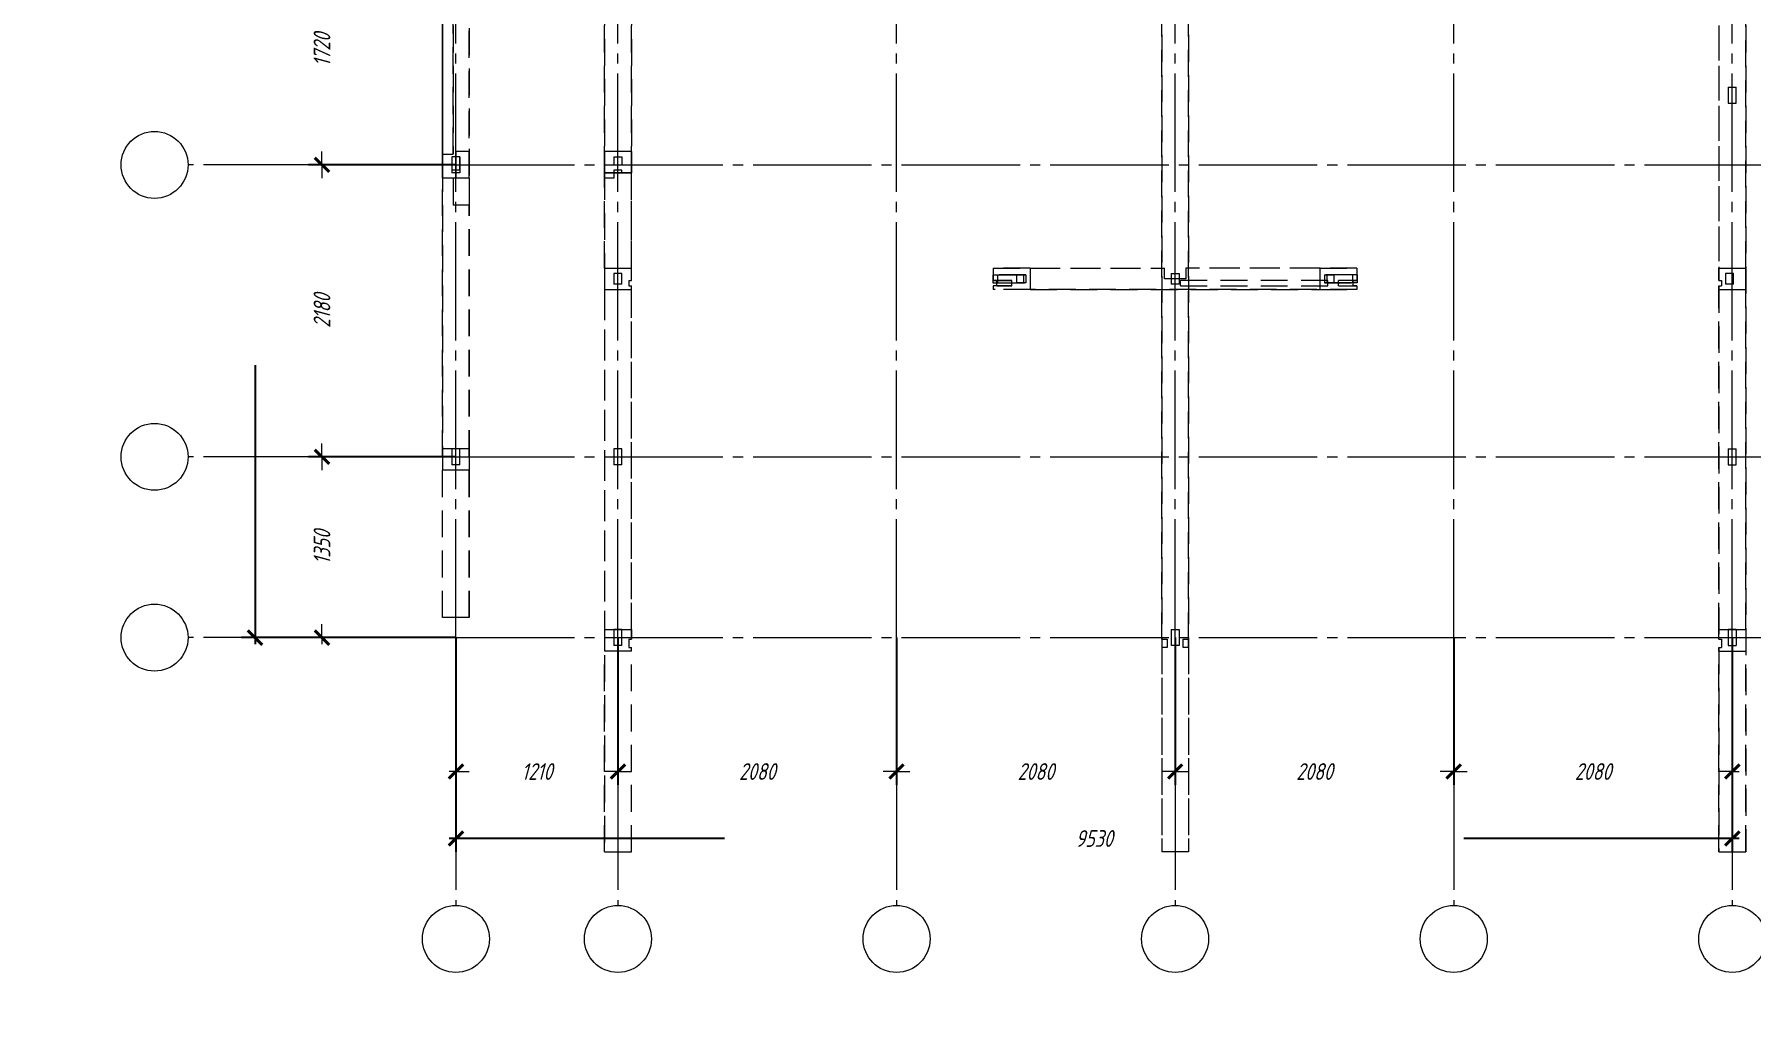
# Model space of a CAD drawing. Header units: millimetres. Extents: x 0 to 10500, y 0 to 297.
# Drawn here: x 3793 to 4049.3, y 0 to 148.5 of the extents above; entities that cross this region are included whole.
import ezdxf

# ---------------------------------------------------------------- set-up
doc = ezdxf.new("R2010")
doc.units = ezdxf.units.MM
for name, pattern in [('K5LT_AXLED', [22.1875, 17.6875, -1.5, 1.5, -1.5]), ('K5LT_BASIC', [0]), ('K5LT_DASHED', [6, 4, -2]), ('K5LT_THIN', [0])]:
    doc.linetypes.add(name, pattern=pattern)
doc.layers.add('Системный слой', color=7, linetype='Continuous')
doc.styles.add('KDIMTEXTSTYLE', font='GOST_AU.SHX', dxfattribs={"width": 0.96, "oblique": 15, "height": 5})
doc.styles.add('KTEXTSTYLE', font='GOST_AU.SHX', dxfattribs={"width": 0.96, "height": 5})
doc.dimstyles.new('KDIMSTYLE (0.02)', dxfattribs={"dimtxt": 5, "dimasz": 1, "dimexe": 2, "dimexo": 0, "dimgap": 1, "dimtad": 1, "dimlfac": 50, "dimtxsty": 'KDIMTEXTSTYLE', "dimsah": 1, "dimcen": 0, "dimdle": 1, "dimadec": 0, "dimazin": 0, "dimtfac": 0.667, "dimtmove": 0, "dimatfit": 3, "dimfxl": 0, "dimtvp": 1, "dimtolj": 1, "dimtzin": 0, "dimarcsym": 0})

# ---------------------------------------------------------------- blocks, each defined once
blk = doc.blocks.new('U286')
at = {"layer": 'Системный слой', "color": 30, "linetype": 'K5LT_AXLED', "lineweight": 18}
for p, q in [((3835.91, 58.4), (3815.91, 58.4)), ((3855.91, 58.4), (3835.91, 58.4)), ((3855.91, 58.4), (4046.51, 58.4)), ((4046.51, 58.4), (4086.51, 58.4))]:
    blk.add_line(p, q, dxfattribs=at)
at = {"layer": 'Системный слой', "color": 7, "linetype": 'K5LT_THIN', "lineweight": 18}
blk.add_arc((3810.91, 58.4), 5, 0, 360, dxfattribs=at)
blk = doc.blocks.new('U287')
at = {"layer": 'Системный слой', "color": 30, "linetype": 'K5LT_AXLED', "lineweight": 18}
for p, q in [((3835.91, 85.4), (3815.91, 85.4)), ((3855.91, 85.4), (3835.91, 85.4)), ((3855.91, 85.4), (4046.51, 85.4)), ((4046.51, 85.4), (4086.51, 85.4))]:
    blk.add_line(p, q, dxfattribs=at)
at = {"layer": 'Системный слой', "color": 7, "linetype": 'K5LT_THIN', "lineweight": 18}
blk.add_arc((3810.91, 85.4), 5, 0, 360, dxfattribs=at)
blk = doc.blocks.new('U288')
at = {"layer": 'Системный слой', "color": 30, "linetype": 'K5LT_AXLED', "lineweight": 18}
for p, q in [((3835.91, 129), (3815.91, 129)), ((3855.91, 129), (3835.91, 129)), ((3855.91, 129), (4046.51, 129)), ((4046.51, 129), (4086.51, 129))]:
    blk.add_line(p, q, dxfattribs=at)
at = {"layer": 'Системный слой', "color": 7, "linetype": 'K5LT_THIN', "lineweight": 18}
blk.add_arc((3810.91, 129), 5, 0, 360, dxfattribs=at)
blk = doc.blocks.new('U293')
at = {"layer": 'Системный слой', "color": 30, "linetype": 'K5LT_AXLED', "lineweight": 18}
for p, q in [((3855.91, 58.4), (3855.91, 250.2)), ((3855.91, 58.4), (3855.91, 38.4)), ((3855.91, 38.4), (3855.91, 18.4))]:
    blk.add_line(p, q, dxfattribs=at)
at = {"layer": 'Системный слой', "color": 7, "linetype": 'K5LT_THIN', "lineweight": 18}
blk.add_arc((3855.91, 13.4), 5, 0, 360, dxfattribs=at)
blk = doc.blocks.new('U294')
at = {"layer": 'Системный слой', "color": 30, "linetype": 'K5LT_AXLED', "lineweight": 18}
for p, q in [((3880.11, 58.4), (3880.11, 250.2)), ((3880.11, 58.4), (3880.11, 38.4)), ((3880.11, 38.4), (3880.11, 18.4))]:
    blk.add_line(p, q, dxfattribs=at)
at = {"layer": 'Системный слой', "color": 7, "linetype": 'K5LT_THIN', "lineweight": 18}
blk.add_arc((3880.11, 13.4), 5, 0, 360, dxfattribs=at)
blk = doc.blocks.new('U295')
at = {"layer": 'Системный слой', "color": 30, "linetype": 'K5LT_AXLED', "lineweight": 18}
for p, q in [((3921.71, 58.4), (3921.71, 250.2)), ((3921.71, 58.4), (3921.71, 38.4)), ((3921.71, 38.4), (3921.71, 18.4))]:
    blk.add_line(p, q, dxfattribs=at)
at = {"layer": 'Системный слой', "color": 7, "linetype": 'K5LT_THIN', "lineweight": 18}
blk.add_arc((3921.71, 13.4), 5, 0, 360, dxfattribs=at)
blk = doc.blocks.new('U296')
at = {"layer": 'Системный слой', "color": 30, "linetype": 'K5LT_AXLED', "lineweight": 18}
for p, q in [((3963.31, 58.4), (3963.31, 250.2)), ((3963.31, 58.4), (3963.31, 38.4)), ((3963.31, 38.4), (3963.31, 18.4))]:
    blk.add_line(p, q, dxfattribs=at)
at = {"layer": 'Системный слой', "color": 7, "linetype": 'K5LT_THIN', "lineweight": 18}
blk.add_arc((3963.31, 13.4), 5, 0, 360, dxfattribs=at)
blk = doc.blocks.new('U297')
at = {"layer": 'Системный слой', "color": 30, "linetype": 'K5LT_AXLED', "lineweight": 18}
for p, q in [((4004.91, 58.4), (4004.91, 250.2)), ((4004.91, 58.4), (4004.91, 38.4)), ((4004.91, 38.4), (4004.91, 18.4))]:
    blk.add_line(p, q, dxfattribs=at)
at = {"layer": 'Системный слой', "color": 7, "linetype": 'K5LT_THIN', "lineweight": 18}
blk.add_arc((4004.91, 13.4), 5, 0, 360, dxfattribs=at)
blk = doc.blocks.new('U298')
at = {"layer": 'Системный слой', "color": 30, "linetype": 'K5LT_AXLED', "lineweight": 18}
for p, q in [((4046.51, 58.4), (4046.51, 250.2)), ((4046.51, 58.4), (4046.51, 38.4)), ((4046.51, 38.4), (4046.51, 18.4))]:
    blk.add_line(p, q, dxfattribs=at)
at = {"layer": 'Системный слой', "color": 7, "linetype": 'K5LT_THIN', "lineweight": 18}
blk.add_arc((4046.51, 13.4), 5, 0, 360, dxfattribs=at)
blk = doc.blocks.new('U285')
at = {"layer": 'Системный слой'}
for name in ['U293', 'U294', 'U295', 'U296', 'U297', 'U298', 'U288', 'U287', 'U286']:
    blk.add_blockref(name, (0, 0), dxfattribs=at)
blk = doc.blocks.new('U314')
at = {"layer": 'Системный слой', "color": 7, "linetype": 'K5LT_DASHED', "lineweight": 18}
for p, q in [((3853.91, 249), (3853.91, 86.6)), ((4048.51, 209.8), (4048.51, 26.4)), ((4044.51, 203.8), (4044.51, 111.72)), ((3853.91, 127), (3853.91, 199.8)), ((3853.91, 127), (3853.91, 199.8)), ((3857.91, 127), (3857.91, 199.8)), ((3878.11, 127.8), (3878.11, 199)), ((3882.11, 127.8), (3882.11, 199)), ((3878.11, 195.8), (3878.11, 131)), ((3882.11, 195.8), (3882.11, 131)), ((4044.51, 196.6), (4044.51, 113.6)), ((4048.51, 113.6), (4048.51, 196.6)), ((3853.91, 61.4), (3853.91, 183.2)), ((3961.31, 58.16), (3961.31, 166.4)), ((3961.31, 166.4), (3961.31, 26.4)), ((3853.91, 130.6), (3853.91, 161.8)), ((3853.91, 161.8), (3853.91, 130.6)), ((3855.51, 130.6), (3855.51, 161.8)), ((3855.51, 161.8), (3855.51, 130.6)), ((3857.91, 161.4), (3857.91, 131)), ((3857.91, 127), (3857.91, 161.4)), ((3857.91, 161.4), (3857.91, 86.6)), ((3965.31, 58.16), (3965.31, 160.4)), ((3965.31, 160.4), (3965.31, 26.4)), ((4045.91, 140.6), (4047.11, 140.6)), ((4045.91, 140.6), (4045.91, 138.2)), ((4047.11, 138.2), (4047.11, 140.6)), ((4045.91, 138.2), (4047.11, 138.2)), ((3857.91, 131), (3855.91, 131)), ((3855.91, 131), (3855.91, 127)), ((3882.11, 131), (3878.11, 131)), ((3878.11, 131), (3878.11, 127.8)), ((3882.11, 131), (3882.11, 127.8)), ((3853.91, 130.6), (3855.51, 130.6)), ((3853.91, 130.6), (3853.91, 127)), ((3853.91, 130.6), (3855.51, 130.6)), ((3853.91, 130.6), (3853.91, 127)), ((3856.51, 130.2), (3855.31, 130.2)), ((3855.31, 130.2), (3855.31, 127.8)), ((3856.51, 130.2), (3855.31, 130.2)), ((3855.31, 130.2), (3855.31, 128.2)), ((3856.51, 128.2), (3855.31, 128.2)), ((3856.51, 130.2), (3856.51, 127.8)), ((3856.51, 128.2), (3856.51, 130.2)), ((3879.51, 130.2), (3880.71, 130.2)), ((3879.51, 130.2), (3879.51, 129)), ((3879.51, 129), (3880.71, 129)), ((3880.71, 128.2), (3879.51, 128.2)), ((3879.51, 128.2), (3879.51, 127.8)), ((3880.71, 130.2), (3880.71, 129)), ((3880.71, 127.8), (3880.71, 128.2)), ((3855.91, 127), (3853.91, 127)), ((3857.91, 127), (3853.91, 127)), ((3856.51, 127.8), (3855.31, 127.8)), ((3857.91, 127), (3855.51, 127)), ((3855.51, 127), (3855.51, 123)), ((3857.91, 127), (3857.91, 123)), ((3879.49, 127.8), (3878.11, 127.8)), ((3882.11, 127.8), (3878.11, 127.8)), ((3878.11, 127), (3878.11, 127.8)), ((3878.11, 127.8), (3878.11, 26.4)), ((3878.11, 127.8), (3882.11, 127.8)), ((3878.11, 113.6), (3878.11, 127)), ((3879.49, 127), (3878.11, 127)), ((3882.11, 127.8), (3879.49, 127.8)), ((3879.49, 127.8), (3879.49, 127)), ((3880.71, 127.8), (3879.51, 127.8)), ((3882.11, 113.6), (3882.11, 127.8)), ((3882.11, 111.72), (3882.11, 127.8)), ((3857.91, 123), (3855.51, 123)), ((3857.91, 61.4), (3857.91, 123)), ((3878.11, 113.6), (3882.11, 113.6)), ((3878.11, 113.6), (3878.11, 110.4)), ((3880.71, 112.8), (3879.51, 112.8)), ((3879.51, 112.8), (3879.51, 111.2)), ((3880.71, 111.2), (3880.71, 112.8)), ((3882.11, 111.72), (3882.11, 113.6)), ((3941.67, 113.6), (3936.16, 113.6)), ((3936.16, 113.6), (3936.16, 111.72)), ((3936.16, 113.6), (3961.71, 113.6)), ((3941.67, 113.6), (3941.67, 110.4)), ((3941.67, 113.6), (3961.71, 113.6)), ((3961.71, 112), (3961.71, 113.6)), ((3962.71, 112.8), (3963.91, 112.8)), ((3962.71, 112.8), (3962.71, 111.2)), ((3963.91, 112.8), (3963.91, 111.2)), ((3984.96, 113.6), (3964.91, 113.6)), ((3964.91, 113.6), (3964.91, 112)), ((3990.46, 113.6), (3964.91, 113.6)), ((3984.96, 110.4), (3984.96, 113.6)), ((3984.96, 113.6), (3990.46, 113.6)), ((3990.46, 113.6), (3990.46, 111.72)), ((4044.51, 111.72), (4044.51, 113.6)), ((4044.51, 113.6), (4048.51, 113.6)), ((4046.71, 112.8), (4045.51, 112.8)), ((4045.51, 112.8), (4045.51, 111.2)), ((4046.71, 111.2), (4046.71, 112.8)), ((4048.51, 110.4), (4048.51, 113.6)), ((3878.11, 110.4), (3878.11, 59.6)), ((3878.11, 110.4), (3882.11, 110.4)), ((3880.71, 111.2), (3879.51, 111.2)), ((3881.71, 111.72), (3882.11, 111.72)), ((3881.71, 111.72), (3881.71, 110.92)), ((3881.71, 110.92), (3882.11, 110.92)), ((3882.11, 110.4), (3882.11, 110.92)), ((3882.11, 58.16), (3882.11, 110.92)), ((3882.11, 59.6), (3882.11, 110.4)), ((3936.11, 112.6), (3939.63, 112.6)), ((3936.11, 112.6), (3936.11, 111.4)), ((3936.11, 112.6), (3936.81, 112.6)), ((3936.11, 111.4), (3936.81, 111.4)), ((3936.11, 111.4), (3939.63, 111.4)), ((3936.71, 111.72), (3936.16, 111.72)), ((3936.16, 111.72), (3938.91, 111.72)), ((3936.71, 110.92), (3936.16, 110.92)), ((3938.91, 110.92), (3936.16, 110.92)), ((3936.16, 110.92), (3936.16, 110.4)), ((3941.67, 110.4), (3936.16, 110.4)), ((3990.46, 110.4), (3936.16, 110.4)), ((3936.71, 110.92), (3936.71, 111.72)), ((3938.91, 111.72), (3936.71, 111.72)), ((3936.71, 110.92), (3938.91, 110.92)), ((3941.02, 112.6), (3936.81, 112.6)), ((3936.81, 112.6), (3936.81, 111.4)), ((3936.81, 111.4), (3941.02, 111.4)), ((3938.91, 110.92), (3938.91, 111.72)), ((3939.63, 112.6), (3940.68, 112.6)), ((3939.63, 112.6), (3939.63, 111.4)), ((3940.68, 111.4), (3939.63, 111.4)), ((3940.68, 112.6), (3941.02, 112.6)), ((3940.68, 112.6), (3940.68, 111.4)), ((3941.02, 111.4), (3940.68, 111.4)), ((3941.02, 112.6), (3941.02, 111.4)), ((3941.67, 110.4), (3984.96, 110.4)), ((3964.91, 112), (3961.71, 112)), ((3963.91, 111.2), (3962.71, 111.2)), ((3964.11, 110.92), (3964.11, 111.72)), ((3986.11, 111.72), (3964.11, 111.72)), ((3964.11, 110.92), (3986.11, 110.92)), ((3984.96, 110.4), (3990.46, 110.4)), ((3989.82, 112.6), (3985.61, 112.6)), ((3985.61, 112.6), (3985.95, 112.6)), ((3985.61, 112.6), (3985.61, 111.4)), ((3985.95, 111.4), (3985.61, 111.4)), ((3985.61, 111.4), (3989.82, 111.4)), ((3985.95, 112.6), (3987, 112.6)), ((3985.95, 112.6), (3985.95, 111.4)), ((3987, 111.4), (3985.95, 111.4)), ((3986.11, 110.92), (3986.11, 111.72)), ((3990.52, 112.6), (3987, 112.6)), ((3987, 112.6), (3987, 111.4)), ((3990.52, 111.4), (3987, 111.4)), ((3987.71, 110.92), (3987.71, 111.72)), ((3989.91, 111.72), (3987.71, 111.72)), ((3990.46, 111.72), (3987.71, 111.72)), ((3987.71, 110.92), (3990.46, 110.92)), ((3987.71, 110.92), (3989.91, 110.92)), ((3990.52, 112.6), (3989.82, 112.6)), ((3989.82, 112.6), (3989.82, 111.4)), ((3990.52, 111.4), (3989.82, 111.4)), ((3989.91, 110.92), (3989.91, 111.72)), ((3989.91, 111.72), (3990.46, 111.72)), ((3990.46, 110.92), (3989.91, 110.92)), ((3990.46, 110.92), (3990.46, 110.4)), ((3990.52, 112.6), (3990.52, 111.4)), ((4044.51, 111.72), (4044.91, 111.72)), ((4044.51, 110.4), (4044.51, 110.92)), ((4044.51, 110.92), (4044.91, 110.92)), ((4044.51, 110.92), (4044.51, 58.16)), ((4044.51, 110.4), (4048.51, 110.4)), ((4044.51, 59.6), (4044.51, 110.4)), ((4044.91, 111.72), (4044.91, 110.92)), ((4046.71, 111.2), (4045.51, 111.2)), ((4048.51, 59.6), (4048.51, 110.4)), ((3857.91, 86.6), (3853.91, 86.6)), ((3853.91, 86.6), (3853.91, 83.4)), ((3856.51, 86.6), (3855.31, 86.6)), ((3855.31, 86.6), (3855.31, 84.2)), ((3856.51, 84.2), (3856.51, 86.6)), ((3857.91, 86.6), (3857.91, 83.4)), ((3880.71, 86.6), (3879.51, 86.6)), ((3879.51, 86.6), (3879.51, 84.2)), ((3880.71, 84.2), (3880.71, 86.6)), ((4045.91, 86.6), (4047.11, 86.6)), ((4045.91, 86.6), (4045.91, 84.2)), ((4047.11, 84.2), (4047.11, 86.6)), ((3857.91, 83.4), (3853.91, 83.4)), ((3853.91, 61.4), (3853.91, 83.4)), ((3856.51, 84.2), (3855.31, 84.2)), ((3857.91, 83.4), (3857.91, 61.4)), ((3880.71, 84.2), (3879.51, 84.2)), ((4045.91, 84.2), (4047.11, 84.2)), ((3857.91, 61.4), (3853.91, 61.4)), ((3878.11, 59.6), (3882.11, 59.6)), ((3878.11, 59.6), (3878.11, 56.4)), ((3880.71, 59.6), (3879.51, 59.6)), ((3879.51, 59.6), (3879.51, 57.2)), ((3880.71, 57.2), (3880.71, 59.6)), ((3882.11, 59.6), (3882.11, 58.16)), ((3962.71, 59.6), (3963.91, 59.6)), ((3962.71, 59.6), (3962.71, 57.2)), ((3963.91, 59.6), (3963.91, 57.2)), ((4044.51, 58.16), (4044.51, 59.6)), ((4044.51, 59.6), (4048.51, 59.6)), ((4047.11, 59.6), (4045.91, 59.6)), ((4045.91, 59.6), (4045.91, 57.2)), ((4047.11, 59.6), (4047.11, 57.2)), ((4048.51, 59.6), (4048.51, 56.4)), ((3878.11, 26.4), (3878.11, 56.4)), ((3882.11, 56.4), (3878.11, 56.4)), ((3880.71, 57.2), (3879.51, 57.2)), ((3881.71, 58.16), (3882.11, 58.16)), ((3881.71, 58.16), (3881.71, 56.92)), ((3881.71, 56.92), (3882.11, 56.92)), ((3882.11, 56.4), (3882.11, 56.92)), ((3882.11, 26.4), (3882.11, 56.92)), ((3882.11, 26.4), (3882.11, 56.4)), ((3961.31, 58.16), (3962.11, 58.16)), ((3961.31, 58.16), (3961.31, 56.92)), ((3962.11, 56.92), (3961.31, 56.92)), ((3961.31, 56.92), (3961.31, 26.4)), ((3962.11, 58.16), (3962.11, 56.92)), ((3963.91, 57.2), (3962.71, 57.2)), ((3964.51, 56.92), (3964.51, 58.16)), ((3964.51, 58.16), (3965.31, 58.16)), ((3965.31, 56.92), (3964.51, 56.92)), ((3965.31, 56.92), (3965.31, 58.16)), ((3965.31, 56.92), (3965.31, 26.4)), ((4044.51, 58.16), (4044.91, 58.16)), ((4044.51, 56.4), (4044.51, 56.92)), ((4044.51, 56.92), (4044.91, 56.92)), ((4044.51, 56.92), (4044.51, 26.4)), ((4044.51, 56.4), (4048.51, 56.4)), ((4044.51, 26.4), (4044.51, 56.4)), ((4044.91, 58.16), (4044.91, 56.92)), ((4045.91, 57.2), (4047.11, 57.2)), ((4048.51, 26.4), (4048.51, 56.4)), ((3878.11, 26.4), (3882.11, 26.4)), ((3965.31, 26.4), (3961.31, 26.4)), ((4044.51, 26.4), (4048.51, 26.4))]:
    blk.add_line(p, q, dxfattribs=at)
blk = doc.blocks.new('KDIMARROW_03')
at = {"layer": 'Системный слой', "color": 0, "linetype": 'K5LT_BASIC', "lineweight": 40}
blk.add_line((-1.06, -1.06), (1.06, 1.06), dxfattribs=at)
at = {"layer": 'Системный слой', "color": 0, "linetype": 'K5LT_THIN', "lineweight": 18}
for q in [(-1, 0), (2, 0)]:
    blk.add_line((0, 0), q, dxfattribs=at)

msp = doc.modelspace()

# ---------------------------------------------------------------- block references
at = {"layer": 'Системный слой'}
for name in ['U285', 'U314']:
    msp.add_blockref(name, (0, 0), dxfattribs=at)

# ---------------------------------------------------------------- dimensions: what is measured, and where the dimension line sits
at = {"layer": 'Системный слой', "color": 7}
for base, p1, p2, location in [((3825.91417, 58.40197), (3855.91417, 250.20197), (3855.91417, 58.40197), (3825.91417, 154.30197)), ((3835.91417, 129.00197), (3855.91417, 163.40197), (3855.91417, 129.00197), (3835.91417, 146.20197)), ((3835.91417, 85.40197), (3855.91417, 129.00197), (3855.91417, 85.40197), (3835.91417, 107.20197)), ((3835.91417, 58.40197), (3855.91417, 85.40197), (3855.91417, 58.40197), (3835.91417, 71.90197))]:
    msp.add_linear_dim(base=base, p1=p1, p2=p2, angle=90, location=location, dimstyle='KDIMSTYLE (0.02)', override={"dimexo": 0, "dimpost": '\\H2.5;\\W0.965;\\Q15;<>', "dimblk1": 'KDIMARROW_03', "dimblk2": 'KDIMARROW_03', "dimse1": 0, "dimse2": 0, "dimclrt": 7, "dimtolj": 1}, dxfattribs=at).render()
for base, p1, p2, location in [((3855.91417, 38.40197), (3880.11417, 58.40197), (3855.91417, 58.40197), (3868.01417, 38.40197)), ((3855.91417, 28.40197), (4046.51417, 58.40197), (3855.91417, 58.40197), (3951.21417, 28.40197)), ((3880.11417, 38.40197), (3921.71417, 58.40197), (3880.11417, 58.40197), (3900.91417, 38.40197)), ((3921.71417, 38.40197), (3963.31417, 58.40197), (3921.71417, 58.40197), (3942.51417, 38.40197)), ((3963.31417, 38.40197), (4004.91417, 58.40197), (3963.31417, 58.40197), (3984.11417, 38.40197)), ((4004.91417, 38.40197), (4046.51417, 58.40197), (4004.91417, 58.40197), (4025.71417, 38.40197))]:
    msp.add_linear_dim(base=base, p1=p1, p2=p2, location=location, dimstyle='KDIMSTYLE (0.02)', override={"dimexo": 0, "dimpost": '\\H2.5;\\W0.965;\\Q15;<>', "dimblk1": 'KDIMARROW_03', "dimblk2": 'KDIMARROW_03', "dimse1": 0, "dimse2": 0, "dimclrt": 7, "dimtolj": 1}, dxfattribs=at).render()

doc.saveas('drawing.dxf')
